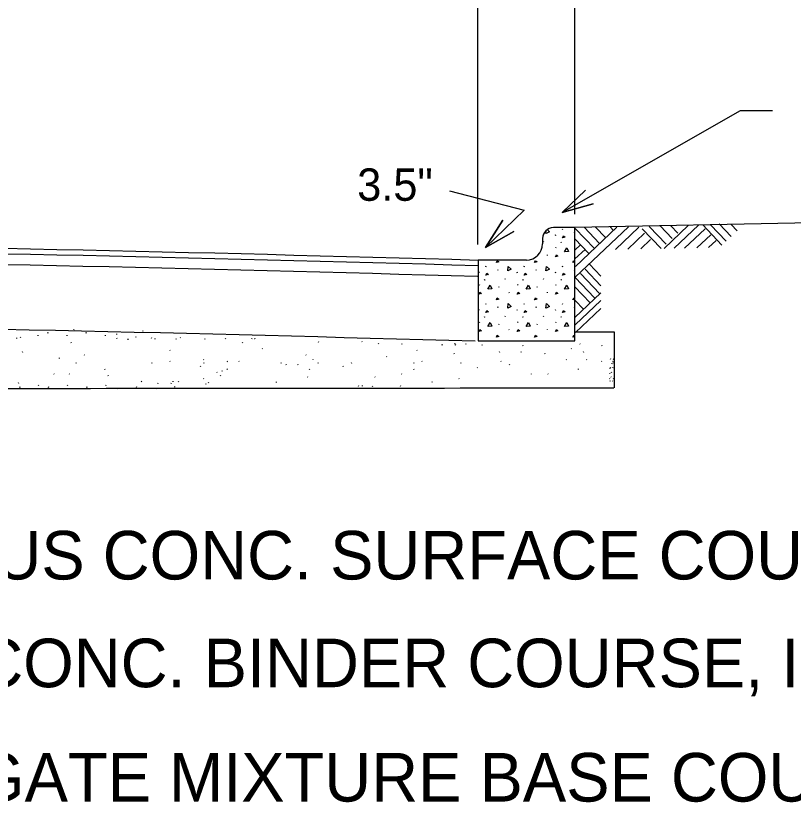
# Model space of a CAD drawing. Extents: x -204.74 to -200.32, y 189.09 to 194.82.
# Drawn here: x -202.152 to -201.429, y 192.041 to 192.772 of the extents above; entities that cross this region are included whole.
import ezdxf

# ---------------------------------------------------------------- set-up
doc = ezdxf.new("R2010")
doc.units = 0
doc.layers.add('Level 1', color=7, linetype='Continuous')
doc.layers.add('Level 2', color=7, linetype='Continuous')

msp = doc.modelspace()

# ---------------------------------------------------------------- linework, layer by layer
at = {"layer": 'Level 1'}
for p, q in [((-201.63182, 192.47841), (-201.59578, 192.47841)), ((-201.59578, 192.47841), (-201.59578, 192.42637))]:
    msp.add_line(p, q, dxfattribs=at)
at = {"layer": 'Level 2'}
for p, q in [((-201.63208, 192.58778), (-201.63208, 193.14091)), ((-201.72234, 192.55955), (-201.72234, 192.96919)), ((-200.5788, 192.59726), (-201.63208, 192.57528)), ((-201.63208, 192.57528), (-201.65208, 192.57528)), ((-201.63208, 192.50507), (-201.63208, 192.57528)), ((-201.63182, 192.52924), (-201.5825, 192.57601)), ((-201.63161, 192.53924), (-201.59323, 192.57559)), ((-201.60922, 192.56044), (-201.62359, 192.57559)), ((-201.60349, 192.56585), (-201.61328, 192.57617)), ((-201.59635, 192.57262), (-201.59943, 192.57591)), ((-201.57276, 192.5757), (-201.59458, 192.55507)), ((-201.54729, 192.55986), (-201.56307, 192.57643)), ((-201.54177, 192.56512), (-201.55302, 192.57695)), ((-201.54932, 192.55596), (-201.52687, 192.57726)), ((-201.53641, 192.57012), (-201.54307, 192.57705)), ((-201.5399, 192.55617), (-201.51729, 192.57762)), ((-201.51333, 192.57788), (-201.49557, 192.55913)), ((-201.49172, 192.56273), (-201.5063, 192.57799)), ((-201.48703, 192.56716), (-201.49807, 192.57877)), ((-201.48146, 192.57247), (-201.48698, 192.5783)), ((-201.65042, 192.56877), (-201.65031, 192.56804)), ((-201.6438, 192.57367), (-201.64349, 192.57429)), ((-201.6325, 192.57059), (-201.63219, 192.57127)), ((-201.63187, 192.5746), (-201.61406, 192.55585)), ((-201.56745, 192.57007), (-201.58302, 192.55523)), ((-201.56969, 192.57429), (-201.55214, 192.55585)), ((-201.51125, 192.57429), (-201.53021, 192.55627)), ((-201.50594, 192.56872), (-201.51875, 192.55653)), ((-201.66214, 192.56523), (-201.66214, 192.56023)), ((-201.66135, 192.562), (-201.66099, 192.56268)), ((-201.64536, 192.562), (-201.64505, 192.56153)), ((-201.64505, 192.56184), (-201.64479, 192.56137)), ((-201.61958, 192.55169), (-201.63182, 192.5646)), ((-201.56182, 192.56413), (-201.57099, 192.55549)), ((-201.50094, 192.56341), (-201.50792, 192.55674)), ((-201.64979, 192.55648), (-201.64943, 192.55716)), ((-201.62271, 192.55507), (-201.63208, 192.54617)), ((-201.62693, 192.55939), (-201.63187, 192.55471)), ((-201.65802, 192.55007), (-201.65781, 192.54955)), ((-201.67714, 192.54518), (-201.72198, 192.54518)), ((-201.72198, 192.54518), (-201.72198, 192.47002)), ((-201.7149, 192.53893), (-201.71464, 192.53966)), ((-201.67937, 192.53893), (-201.67906, 192.53966)), ((-201.6438, 192.53893), (-201.64349, 192.53966)), ((-201.61849, 192.54127), (-201.60792, 192.53007)), ((-201.72151, 192.53408), (-201.72146, 192.53341)), ((-201.70359, 192.53591), (-201.70333, 192.53653)), ((-201.68599, 192.53408), (-201.68589, 192.53341)), ((-201.66807, 192.53591), (-201.66781, 192.53653)), ((-201.65042, 192.53408), (-201.65031, 192.53341)), ((-201.6325, 192.53591), (-201.63219, 192.53653)), ((-201.62682, 192.53268), (-201.60901, 192.51387)), ((-201.62266, 192.53684), (-201.60792, 192.52127)), ((-201.71646, 192.52736), (-201.7162, 192.52689)), ((-201.7162, 192.5271), (-201.71589, 192.52663)), ((-201.69687, 192.52736), (-201.69656, 192.52799)), ((-201.68094, 192.52736), (-201.68062, 192.52689)), ((-201.68062, 192.5271), (-201.68031, 192.52663)), ((-201.66135, 192.52736), (-201.66099, 192.52799)), ((-201.64536, 192.52736), (-201.64505, 192.52689)), ((-201.64505, 192.5271), (-201.64479, 192.52663)), ((-201.63187, 192.52882), (-201.61406, 192.51007)), ((-201.72083, 192.52179), (-201.72057, 192.52252)), ((-201.70286, 192.52007), (-201.70255, 192.52075)), ((-201.68531, 192.52179), (-201.685, 192.52252)), ((-201.66734, 192.52007), (-201.66703, 192.52075)), ((-201.64979, 192.52179), (-201.64943, 192.52252)), ((-201.63208, 192.52018), (-201.61792, 192.50528)), ((-201.69359, 192.51533), (-201.69333, 192.51486)), ((-201.65802, 192.51533), (-201.65781, 192.51486)), ((-201.60792, 192.51471), (-201.63219, 192.49174)), ((-201.7149, 192.50429), (-201.71464, 192.50492)), ((-201.70359, 192.50122), (-201.70333, 192.50189)), ((-201.67937, 192.50429), (-201.67906, 192.50492)), ((-201.66807, 192.50122), (-201.66781, 192.50189)), ((-201.6438, 192.50429), (-201.64349, 192.50492)), ((-201.6325, 192.50122), (-201.63219, 192.50189)), ((-201.63208, 192.47002), (-201.63208, 192.50507)), ((-201.63198, 192.50762), (-201.62427, 192.4996)), ((-201.60792, 192.50773), (-201.63182, 192.48507)), ((-201.72151, 192.49939), (-201.72146, 192.49872)), ((-201.68599, 192.49939), (-201.68589, 192.49872)), ((-201.65042, 192.49939), (-201.65031, 192.49872)), ((-201.63151, 192.47783), (-201.60792, 192.50028)), ((-201.72083, 192.4871), (-201.72057, 192.48783)), ((-201.71646, 192.49262), (-201.7162, 192.49216)), ((-201.7162, 192.49247), (-201.71589, 192.492)), ((-201.69687, 192.49262), (-201.69656, 192.4933)), ((-201.68531, 192.4871), (-201.685, 192.48783)), ((-201.68094, 192.49262), (-201.68062, 192.49216)), ((-201.68062, 192.49247), (-201.68031, 192.492)), ((-201.66135, 192.49262), (-201.66099, 192.4933)), ((-201.64979, 192.4871), (-201.64943, 192.48783)), ((-201.64536, 192.49262), (-201.64505, 192.49216)), ((-201.64505, 192.49247), (-201.64479, 192.492)), ((-202.0975, 192.48044), (-202.09724, 192.48106)), ((-201.70286, 192.48544), (-201.70255, 192.48606)), ((-201.69359, 192.4807), (-201.69333, 192.48023)), ((-201.66734, 192.48544), (-201.66703, 192.48606)), ((-201.65802, 192.4807), (-201.65781, 192.48023)), ((-202.15089, 192.47299), (-202.15078, 192.47226)), ((-202.14703, 192.4732), (-202.14677, 192.47393)), ((-202.13099, 192.47554), (-202.13094, 192.47481)), ((-202.12182, 192.47736), (-202.12146, 192.47804)), ((-202.10417, 192.47554), (-202.10406, 192.47481)), ((-202.08625, 192.47736), (-202.08594, 192.47804)), ((-202.06859, 192.47554), (-202.06849, 192.47481)), ((-202.05786, 192.47288), (-202.0576, 192.47242)), ((-202.05776, 192.47591), (-202.05755, 192.47658)), ((-202.04021, 192.47403), (-202.04005, 192.47341)), ((-202.03354, 192.47898), (-202.03323, 192.47966)), ((-202.02552, 192.47257), (-202.02516, 192.4732)), ((-201.99896, 192.47325), (-201.99865, 192.47283)), ((-201.95677, 192.472), (-201.95651, 192.47268)), ((-201.93219, 192.472), (-201.93193, 192.47268)), ((-202.10047, 192.46887), (-202.10016, 192.46841)), ((-202.0476, 192.47184), (-202.0475, 192.47117)), ((-202.02214, 192.47179), (-202.02193, 192.47242)), ((-202.00266, 192.47169), (-202.00234, 192.47236)), ((-201.97589, 192.47169), (-201.97557, 192.47231)), ((-201.9413, 192.46887), (-201.94099, 192.46841)), ((-201.92979, 192.47242), (-201.92948, 192.472)), ((-201.92948, 192.47226), (-201.92917, 192.47184)), ((-201.87042, 192.46877), (-201.8701, 192.46945)), ((-201.83005, 192.4696), (-201.82979, 192.46913)), ((-201.81464, 192.46736), (-201.81437, 192.46809)), ((-201.79297, 192.4671), (-201.79271, 192.46768)), ((-201.75536, 192.46617), (-201.75505, 192.46689)), ((-201.74406, 192.46768), (-201.7438, 192.46721)), ((-201.7438, 192.46752), (-201.74349, 192.4671)), ((-201.74302, 192.46611), (-201.74276, 192.46679)), ((-201.73359, 192.46695), (-201.73328, 192.46757)), ((-201.72198, 192.47002), (-201.63208, 192.47002)), ((-201.71844, 192.46611), (-201.71812, 192.46679)), ((-201.71474, 192.47002), (-201.71464, 192.47028)), ((-201.68068, 192.46596), (-201.68042, 192.46549)), ((-201.67922, 192.47002), (-201.67906, 192.47028)), ((-201.67917, 192.47033), (-201.67891, 192.46992)), ((-201.64365, 192.47002), (-201.64349, 192.47028)), ((-201.62766, 192.46742), (-201.6274, 192.467)), ((-201.6074, 192.46596), (-201.60708, 192.46549)), ((-202.14573, 192.46012), (-202.14542, 192.45966)), ((-202.00833, 192.46153), (-202.00812, 192.46117)), ((-201.92255, 192.46304), (-201.92229, 192.46257)), ((-201.77901, 192.46153), (-201.7787, 192.46117)), ((-201.74469, 192.45861), (-201.74437, 192.4582)), ((-201.70255, 192.46012), (-201.70229, 192.45966)), ((-201.68229, 192.46012), (-201.68198, 192.45966)), ((-201.66047, 192.45861), (-201.66016, 192.4582)), ((-201.63547, 192.46304), (-201.63516, 192.46257)), ((-201.62458, 192.46012), (-201.62427, 192.45966)), ((-202.11135, 192.45424), (-202.11109, 192.45377)), ((-202.08797, 192.45721), (-202.08766, 192.45674)), ((-202.00833, 192.45127), (-202.00812, 192.45085)), ((-201.97719, 192.45278), (-201.97687, 192.45236)), ((-201.97719, 192.45278), (-201.97687, 192.45236)), ((-201.95536, 192.45127), (-201.955, 192.45085)), ((-201.94443, 192.45127), (-201.94411, 192.45085)), ((-201.88198, 192.45721), (-201.88167, 192.45674)), ((-201.87573, 192.45278), (-201.87547, 192.45236)), ((-201.80714, 192.4557), (-201.80682, 192.45528)), ((-201.77437, 192.45127), (-201.77406, 192.45085)), ((-201.70099, 192.45127), (-201.70073, 192.45085)), ((-201.64016, 192.45278), (-201.6399, 192.45236)), ((-201.62141, 192.45278), (-201.6212, 192.45236)), ((-201.6074, 192.45127), (-201.60708, 192.45085)), ((-201.59911, 192.45299), (-201.59875, 192.45361)), ((-201.59698, 192.45085), (-201.59672, 192.45148)), ((-201.59667, 192.45341), (-201.59635, 192.45299)), ((-201.59635, 192.45325), (-201.59609, 192.45278)), ((-202.09573, 192.44986), (-202.09542, 192.44939)), ((-202.06927, 192.44403), (-202.06891, 192.44356)), ((-202.02557, 192.44986), (-202.02521, 192.44939)), ((-201.98031, 192.44695), (-201.98, 192.44643)), ((-201.97719, 192.44986), (-201.97687, 192.44939)), ((-201.95536, 192.44403), (-201.955, 192.44356)), ((-201.90542, 192.44986), (-201.90516, 192.44939)), ((-201.90073, 192.44835), (-201.90042, 192.44794)), ((-201.88979, 192.44835), (-201.88948, 192.44794)), ((-201.87885, 192.44403), (-201.87859, 192.44356)), ((-201.87109, 192.44986), (-201.87073, 192.44939)), ((-201.84771, 192.44695), (-201.8474, 192.44643)), ((-201.8399, 192.44986), (-201.83958, 192.44939)), ((-201.78214, 192.44986), (-201.78182, 192.44939)), ((-201.78214, 192.44403), (-201.78182, 192.44356)), ((-201.73844, 192.44986), (-201.73812, 192.44939)), ((-201.72286, 192.44544), (-201.72255, 192.44502)), ((-201.69323, 192.44835), (-201.69292, 192.44794)), ((-201.62922, 192.44403), (-201.62896, 192.44356)), ((-201.59974, 192.44434), (-201.59948, 192.44502)), ((-201.59896, 192.44497), (-201.59865, 192.44564)), ((-201.59771, 192.44867), (-201.59745, 192.44929)), ((-201.59682, 192.44986), (-201.59656, 192.44939)), ((-201.59677, 192.44512), (-201.59651, 192.44575)), ((-202.11609, 192.4396), (-202.11578, 192.43919)), ((-202.10198, 192.4396), (-202.10172, 192.43919)), ((-202.06615, 192.43814), (-202.06578, 192.43768)), ((-201.96469, 192.44111), (-201.96443, 192.44059)), ((-201.96161, 192.43814), (-201.96125, 192.43768)), ((-201.96, 192.44247), (-201.95974, 192.4421)), ((-201.88047, 192.43663), (-201.88016, 192.43627)), ((-201.81802, 192.43663), (-201.81776, 192.43627)), ((-201.79307, 192.4396), (-201.79276, 192.43919)), ((-201.67292, 192.4396), (-201.67266, 192.43919)), ((-201.65734, 192.4396), (-201.65698, 192.43919)), ((-201.6, 192.44038), (-201.59964, 192.43992)), ((-201.59875, 192.43663), (-201.59849, 192.43627)), ((-201.59818, 192.4407), (-201.59786, 192.44137)), ((-202.14948, 192.43132), (-202.14917, 192.4308)), ((-202.13031, 192.42856), (-202.13, 192.42924)), ((-202.10344, 192.42856), (-202.10318, 192.42924)), ((-202.06792, 192.42856), (-202.0676, 192.42924)), ((-202.03505, 192.43262), (-202.03484, 192.43221)), ((-202.03484, 192.43247), (-202.03453, 192.432)), ((-202.01958, 192.43049), (-202.01927, 192.43117)), ((-202.00714, 192.43049), (-202.00682, 192.43117)), ((-202.00547, 192.43216), (-202.00521, 192.43278)), ((-202.00042, 192.43216), (-202.00016, 192.43278)), ((-201.97719, 192.43528), (-201.97687, 192.43476)), ((-201.97505, 192.42997), (-201.97474, 192.43064)), ((-201.9724, 192.43106), (-201.97208, 192.43174)), ((-201.90948, 192.43148), (-201.90927, 192.4321)), ((-201.765, 192.43231), (-201.76469, 192.43184)), ((-201.74005, 192.43528), (-201.73974, 192.43476)), ((-201.5999, 192.43528), (-201.59964, 192.43476)), ((-201.59937, 192.43262), (-201.59906, 192.4333)), ((-201.59729, 192.43304), (-201.59698, 192.43257)), ((-201.59651, 192.43528), (-201.59615, 192.43476)), ((-202.14786, 192.42689), (-202.1476, 192.42757)), ((-202.12104, 192.42689), (-202.12078, 192.42757)), ((-202.08547, 192.42689), (-202.08521, 192.42757)), ((-202.05703, 192.42544), (-202.05677, 192.42611)), ((-202.03948, 192.42716), (-202.03917, 192.42778)), ((-202.02151, 192.42544), (-202.0212, 192.42611)), ((-202.00391, 192.42716), (-202.00365, 192.42778)), ((-201.83307, 192.42788), (-201.83281, 192.42851)), ((-201.82958, 192.42788), (-201.82932, 192.42851)), ((-201.82036, 192.42825), (-201.8201, 192.42778)), ((-201.79406, 192.42788), (-201.79375, 192.42851))]:
    msp.add_line(p, q, dxfattribs=at)
for points in [[(-201.44859, 192.68387), (-201.47875, 192.68387), (-201.64406, 192.58924), (-201.64406, 192.58924), (-201.61516, 192.59747), (-201.64406, 192.58924), (-201.62234, 192.61007), (-201.64406, 192.58924)], [(-201.7487, 192.60945), (-201.67937, 192.59158), (-201.71516, 192.55674), (-201.71516, 192.55674), (-201.68901, 192.57169), (-201.71516, 192.55674), (-201.69901, 192.58221), (-201.71516, 192.55674)], [(-201.65901, 192.56986), (-201.6587, 192.57231)], [(-201.65771, 192.5733), (-201.65578, 192.57132), (-201.65896, 192.56986)], [(-201.64365, 192.56585), (-201.64276, 192.56773), (-201.64125, 192.56658), (-201.64365, 192.56585)], [(-201.64182, 192.55278), (-201.63979, 192.55658), (-201.63823, 192.55304), (-201.64172, 192.55278)], [(-201.65026, 192.54814), (-201.64937, 192.54992), (-201.64792, 192.54882), (-201.65026, 192.54814)], [(-201.7051, 192.54278), (-201.70422, 192.5446), (-201.70271, 192.54351), (-201.7051, 192.54278)], [(-201.69458, 192.53512), (-201.69401, 192.53934), (-201.69135, 192.53663), (-201.69453, 192.53523)], [(-201.66958, 192.54278), (-201.6687, 192.5446), (-201.66719, 192.54351), (-201.66958, 192.54278)], [(-201.65901, 192.53512), (-201.65844, 192.53934), (-201.65578, 192.53663), (-201.65896, 192.53523)], [(-201.63396, 192.54278), (-201.63312, 192.5446), (-201.63208, 192.54382)], [(-201.63208, 192.54335), (-201.63396, 192.54278)], [(-201.71479, 192.53122), (-201.71391, 192.53299), (-201.71234, 192.53189), (-201.71479, 192.53122)], [(-201.67922, 192.53122), (-201.67833, 192.53299), (-201.67682, 192.53189), (-201.67922, 192.53122)], [(-201.64365, 192.53122), (-201.64276, 192.53299), (-201.64125, 192.53189), (-201.64365, 192.53122)], [(-201.71292, 192.51809), (-201.71089, 192.52184), (-201.70937, 192.51846), (-201.71281, 192.51809)], [(-201.6774, 192.51809), (-201.67536, 192.52184), (-201.6738, 192.51846), (-201.67729, 192.51809)], [(-201.64182, 192.51809), (-201.63979, 192.52184), (-201.63823, 192.51846), (-201.64172, 192.51809)], [(-201.72135, 192.51341), (-201.72047, 192.51533), (-201.71901, 192.51413), (-201.72135, 192.51341)], [(-201.7051, 192.50809), (-201.70422, 192.50997), (-201.70271, 192.50882), (-201.7051, 192.50809)], [(-201.68583, 192.51341), (-201.6849, 192.51533), (-201.68344, 192.51413), (-201.68583, 192.51341)], [(-201.66958, 192.50809), (-201.6687, 192.50997), (-201.66719, 192.50882), (-201.66958, 192.50809)], [(-201.65026, 192.51341), (-201.64937, 192.51533), (-201.64792, 192.51413), (-201.65026, 192.51341)], [(-201.63396, 192.50809), (-201.63312, 192.50997), (-201.63208, 192.50919)], [(-201.69458, 192.50049), (-201.69401, 192.50471), (-201.69135, 192.50195), (-201.69453, 192.50049)], [(-201.65901, 192.50049), (-201.65844, 192.50471), (-201.65578, 192.50195), (-201.65896, 192.50049)], [(-201.63208, 192.50872), (-201.63396, 192.50809)], [(-201.71479, 192.49648), (-201.71391, 192.49841), (-201.71234, 192.49721), (-201.71479, 192.49648)], [(-201.67922, 192.49648), (-201.67833, 192.49841), (-201.67682, 192.49721), (-201.67922, 192.49648)], [(-201.64365, 192.49648), (-201.64276, 192.49841), (-201.64125, 192.49721), (-201.64365, 192.49648)], [(-201.71292, 192.48341), (-201.71089, 192.48721), (-201.70937, 192.48372), (-201.71281, 192.48341)], [(-201.6774, 192.48341), (-201.67536, 192.48721), (-201.6738, 192.48372), (-201.67729, 192.48341)], [(-201.64182, 192.48341), (-201.63979, 192.48721), (-201.63823, 192.48372), (-201.64172, 192.48341)], [(-201.72135, 192.47877), (-201.72047, 192.48059), (-201.71901, 192.47945), (-201.72135, 192.47877)], [(-201.68583, 192.47877), (-201.6849, 192.48059), (-201.68344, 192.47945), (-201.68583, 192.47877)], [(-201.65026, 192.47877), (-201.64937, 192.48059), (-201.64792, 192.47945), (-201.65026, 192.47877)], [(-201.7051, 192.47346), (-201.70422, 192.47528), (-201.70271, 192.47419), (-201.7051, 192.47346)], [(-201.66958, 192.47346), (-201.6687, 192.47528), (-201.66719, 192.47419), (-201.66958, 192.47346)], [(-201.63396, 192.47346), (-201.63312, 192.47528), (-201.63208, 192.4745)], [(-201.63208, 192.47403), (-201.63396, 192.47346)], [(-201.69406, 192.47002), (-201.69401, 192.47007), (-201.69396, 192.47002)], [(-201.65844, 192.47002), (-201.65844, 192.47007), (-201.65844, 192.47002)]]:
    msp.add_lwpolyline(points, dxfattribs=at)
for centre, radius, start, end in [((-201.65212, 192.56528), 0.01003, 90, 180), ((-201.6772, 192.56027), 0.01505, 270, 0)]:
    msp.add_arc(centre, radius, start, end, dxfattribs=at)
for points in [[(-203.28755, 192.54455), (-202.50479, 192.55955), (-201.72198, 192.54518)], [(-203.28734, 192.5395), (-202.50479, 192.55455), (-201.72214, 192.54018)], [(-203.28693, 192.5295), (-202.50479, 192.54455), (-201.7225, 192.53018)], [(-203.28464, 192.46929), (-202.50474, 192.48434), (-201.72474, 192.47002)], [(-203.4174, 192.42632), (-202.51094, 192.4258), (-201.59589, 192.42648)]]:
    msp.add_spline(points, degree=3, dxfattribs=at)

# ---------------------------------------------------------------- texts
for s, height, p in [('3.5" ', 0.030093, (-201.83437, 192.60023)), ('1 1/2" BITUMINOUS CONC. SURFACE COURSE, MIX "C", N50', 0.0451387, (-202.63894, 192.24843)), ('2 1/4" BITUMINOUS CONC. BINDER COURSE, IL-19, N50', 0.0451387, (-202.75642, 192.14834)), ('6" BITUMINOUS AGGREGATE MIXTURE BASE COURSE', 0.0451387, (-202.87575, 192.04212))]:
    msp.add_text(s, height=height, dxfattribs=at).set_placement(p)

doc.saveas('drawing.dxf')
